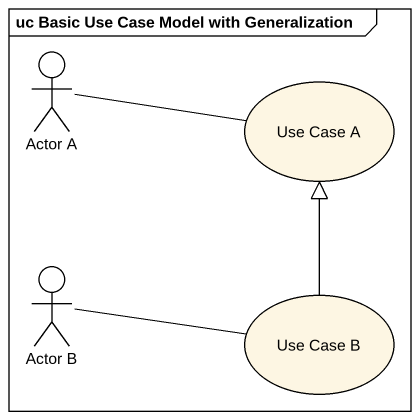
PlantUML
@startuml
mainframe uc Basic Use Case Model with Generalization
actor "Actor A" as Actor_A
usecase "Use Case A" as Use_Case_A
actor "Actor B" as Actor_B
usecase "Use Case B" as Use_Case_B
Actor_A -right- Use_Case_A
Actor_B -right- Use_Case_B
Use_Case_B -up-|> Use_Case_A
@enduml
